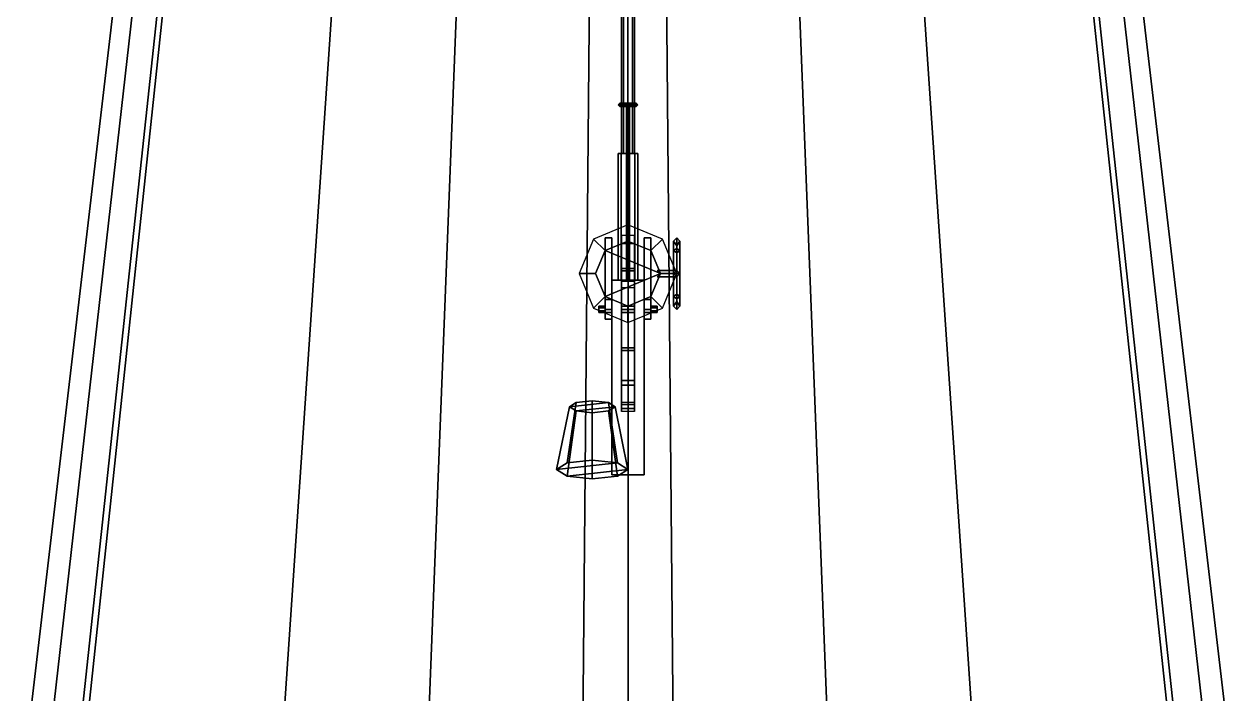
# Model space of a CAD drawing. Header units: millimetres. Extents: x -2.3 to 2.3, y -9.1 to 13.5.
# Drawn here: x -1.86 to 1.86, y 5.706 to 7.768 of the extents above; entities that cross this region are included whole.
import ezdxf

# ---------------------------------------------------------------- set-up
doc = ezdxf.new("R2010")
doc.units = ezdxf.units.MM
for name, color, linetype in [('gun', 1, 'Continuous'), ('gun_mount', 2, 'Continuous'), ('sleeve', 5, 'Continuous')]:
    doc.layers.add(name, color=color, linetype=linetype)

msp = doc.modelspace()

# ---------------------------------------------------------------- linework, layer by layer
for points in [[(-0.8230439999999982, 9.129999999999999, 1.286112), (-1.430711999999998, 9.129999999999999, 1.216884), (-1.859999999999998, 5.479999999999998, 1.27), (-1.069999999999999, 5.479999999999998, 1.36)], [(-1.430711999999998, 9.129999999999999, 1.216884), (-1.376867999999997, 9.129999999999999, 1.032276), (-1.789999999999998, 5.479999999999998, 1.03), (-1.859999999999998, 5.479999999999998, 1.27)], [(-1.376867999999997, 9.129999999999999, 1.032276), (-1.307639999999997, 9.129999999999999, 0.05768800000000007), (-1.699999999999998, 5.479999999999998, 0.1400000000000003), (-1.789999999999998, 5.479999999999998, 1.03)], [(-1.307639999999997, 9.129999999999999, 0.05768800000000007), (-1.292255999999998, 9.129999999999999, -0.2653759999999999), (-1.679999999999999, 5.479999999999998, -0.2799999999999999), (-1.699999999999998, 5.479999999999998, 0.1400000000000003)], [(-1.292255999999998, 9.129999999999999, -0.2653759999999999), (-0.4769039999999988, 9.129999999999999, -0.3346039999999998), (-0.6199999999999999, 5.479999999999998, -0.3699999999999998), (-1.679999999999999, 5.479999999999998, -0.2799999999999999)], [(-1.069999999999999, 5.479999999999998, 1.36), (1.070000000000001, 5.479999999999998, 1.36), (0.8230440000000022, 9.129999999999999, 1.286112), (-0.8230439999999982, 9.129999999999999, 1.286112)], [(-0.4769039999999988, 9.129999999999999, -0.3346039999999998), (-0.1076879999999984, 9.129999999999999, -0.373064), (-0.1399999999999995, 5.479999999999998, -0.42), (-0.6199999999999999, 5.479999999999998, -0.3699999999999998)], [(4.670779279840331e-15, 5.479999999999998, -0.4600000000000001), (-0.1399999999999995, 5.479999999999998, -0.42), (-0.1076879999999984, 9.129999999999999, -0.373064), (-7.207191224031797e-16, 9.129999999999999, -0.4038320000000001)], [(-7.207191224031797e-16, 9.129999999999999, -0.4038320000000001), (0.1076880000000024, 9.129999999999999, -0.373064), (0.1400000000000017, 5.479999999999998, -0.42), (4.670779279840331e-15, 5.479999999999998, -0.4600000000000001)], [(0.6200000000000021, 5.479999999999998, -0.3699999999999998), (0.1400000000000017, 5.479999999999998, -0.42), (0.1076880000000024, 9.129999999999999, -0.373064), (0.4769040000000028, 9.129999999999999, -0.3346039999999998)], [(1.680000000000001, 5.479999999999998, -0.2799999999999999), (0.6200000000000021, 5.479999999999998, -0.3699999999999998), (0.4769040000000028, 9.129999999999999, -0.3346039999999998), (1.292256000000002, 9.129999999999999, -0.2653759999999999)], [(1.070000000000001, 5.479999999999998, 1.36), (1.860000000000001, 5.479999999999998, 1.27), (1.430712000000002, 9.129999999999999, 1.216884), (0.8230440000000022, 9.129999999999999, 1.286112)], [(1.7, 5.479999999999998, 0.1400000000000001), (1.680000000000001, 5.479999999999998, -0.2799999999999999), (1.292256000000002, 9.129999999999999, -0.2653759999999999), (1.307640000000001, 9.129999999999999, 0.05768800000000007)], [(1.79, 5.479999999999998, 1.03), (1.7, 5.479999999999998, 0.1400000000000001), (1.307640000000001, 9.129999999999999, 0.05768800000000007), (1.376868000000001, 9.129999999999999, 1.032276)], [(1.860000000000001, 5.479999999999998, 1.27), (1.79, 5.479999999999998, 1.03), (1.376868000000001, 9.129999999999999, 1.032276), (1.430712000000002, 9.129999999999999, 1.216884)], [(9.184547653667829e-18, 7.150000016824659, 1.309999995346705), (-0.1060660171779821, 7.106066034002642, 1.309999995346705), (-0.07071067811865475, 7.070710694943314, 2.159999995346706), (6.123031769111886e-18, 7.10000001682466, 2.159999995346706)], [(0.1060660171779821, 7.106066034002642, 1.309999995346705), (9.184547653667829e-18, 7.150000016824659, 1.309999995346705), (6.123031769111886e-18, 7.10000001682466, 2.159999995346706), (0.07071067811865475, 7.070710694943314, 2.159999995346706)], [(-0.1060660171779821, 7.106066034002642, 1.309999995346705), (-0.15, 7.000000016824659, 1.309999995346705), (-0.1, 7.000000016824659, 2.159999995346706), (-0.07071067811865475, 7.070710694943314, 2.159999995346706)], [(0.15, 7.000000016824659, 1.309999995346705), (0.1060660171779821, 7.106066034002642, 1.309999995346705), (0.07071067811865475, 7.070710694943314, 2.159999995346706), (0.1, 7.000000016824659, 2.159999995346706)], [(-0.15, 7.000000016824659, 1.309999995346705), (-0.1060660171779821, 6.893933999646677, 1.309999995346705), (-0.07071067811865477, 6.929289338706004, 2.159999995346706), (-0.1, 7.000000016824659, 2.159999995346706)], [(0.1060660171779821, 6.893933999646677, 1.309999995346705), (0.15, 7.000000016824659, 1.309999995346705), (0.1, 7.000000016824659, 2.159999995346706), (0.07071067811865474, 6.929289338706004, 2.159999995346706)], [(-0.1060660171779821, 6.893933999646677, 1.309999995346705), (-2.755364296100349e-17, 6.85000001682466, 1.309999995346705), (-1.836909530733566e-17, 6.900000016824659, 2.159999995346706), (-0.07071067811865477, 6.929289338706004, 2.159999995346706)], [(-2.755364296100349e-17, 6.85000001682466, 1.309999995346705), (0.1060660171779821, 6.893933999646677, 1.309999995346705), (0.07071067811865474, 6.929289338706004, 2.159999995346706), (-1.836909530733566e-17, 6.900000016824659, 2.159999995346706)]]:
    msp.add_3dface(points)
at = {"layer": 'gun'}
for points in [[(-0.02, 8.05000001682466, 2.639999995346705), (-0.01414213562373095, 8.05000001682466, 2.625857859722974), (-0.01414213562373095, 7.37000001682466, 2.625857859722974), (-0.02, 7.37000001682466, 2.639999995346705)], [(-0.01414213562373095, 8.05000001682466, 2.654142130970437), (-0.02, 8.05000001682466, 2.639999995346705), (-0.02, 7.37000001682466, 2.639999995346705), (-0.01414213562373095, 7.37000001682466, 2.654142130970437)], [(-0.01414213562373095, 8.05000001682466, 2.625857859722974), (-3.673819061467132e-18, 8.05000001682466, 2.619999995346705), (-3.673819061467132e-18, 7.37000001682466, 2.619999995346705), (-0.01414213562373095, 7.37000001682466, 2.625857859722974)], [(1.224606353822377e-18, 8.05000001682466, 2.659999995346706), (-0.01414213562373095, 8.05000001682466, 2.654142130970437), (-0.01414213562373095, 7.37000001682466, 2.654142130970437), (1.224606353822377e-18, 7.37000001682466, 2.659999995346706)], [(-3.673819061467132e-18, 8.05000001682466, 2.619999995346705), (0.01414213562373095, 8.05000001682466, 2.625857859722974), (0.01414213562373095, 7.37000001682466, 2.625857859722974), (-3.673819061467132e-18, 7.37000001682466, 2.619999995346705)], [(0.01414213562373095, 8.05000001682466, 2.654142130970437), (1.224606353822377e-18, 8.05000001682466, 2.659999995346706), (1.224606353822377e-18, 7.37000001682466, 2.659999995346706), (0.01414213562373095, 7.37000001682466, 2.654142130970437)], [(0.01414213562373095, 8.05000001682466, 2.625857859722974), (0.02, 8.05000001682466, 2.639999995346705), (0.02, 7.37000001682466, 2.639999995346705), (0.01414213562373095, 7.37000001682466, 2.625857859722974)], [(0.02, 8.05000001682466, 2.639999995346705), (0.01414213562373095, 8.05000001682466, 2.654142130970437), (0.01414213562373095, 7.37000001682466, 2.654142130970437), (0.02, 7.37000001682466, 2.639999995346705)]]:
    msp.add_3dface(points, dxfattribs=at)
at = {"layer": 'gun_mount'}
for points in [[(-0.07, 7.110000016824659, 2.359999995346705), (-0.07, 6.89000001682466, 2.359999995346705), (-0.07, 6.86000001682466, 2.659999995346706), (-0.07, 6.920000016824659, 2.659999995346706)], [(-0.04999999999999995, 6.920000016824659, 2.659999995346706), (-0.04999999999999995, 7.110000016824659, 2.359999995346705), (-0.07, 7.110000016824659, 2.359999995346705), (-0.07, 6.920000016824659, 2.659999995346706)], [(-0.04999999999999995, 7.110000016824659, 2.359999995346705), (-0.04999999999999995, 6.89000001682466, 2.359999995346705), (-0.07, 6.89000001682466, 2.359999995346705), (-0.07, 7.110000016824659, 2.359999995346705)], [(-0.04999999999999995, 6.86000001682466, 2.659999995346706), (-0.04999999999999995, 6.89000001682466, 2.359999995346705), (-0.04999999999999995, 7.110000016824659, 2.359999995346705), (-0.04999999999999995, 6.920000016824659, 2.659999995346706)], [(0.07000000000000006, 6.920000016824659, 2.659999995346706), (0.07000000000000006, 7.110000016824659, 2.359999995346705), (0.05, 7.110000016824659, 2.359999995346705), (0.05, 6.920000016824659, 2.659999995346706)], [(0.05, 7.110000016824659, 2.359999995346705), (0.05, 6.89000001682466, 2.359999995346705), (0.05, 6.86000001682466, 2.659999995346706), (0.05, 6.920000016824659, 2.659999995346706)], [(0.07000000000000006, 7.110000016824659, 2.359999995346705), (0.07000000000000006, 6.89000001682466, 2.359999995346705), (0.05, 6.89000001682466, 2.359999995346705), (0.05, 7.110000016824659, 2.359999995346705)], [(0.07000000000000006, 6.86000001682466, 2.659999995346706), (0.07000000000000006, 6.89000001682466, 2.359999995346705), (0.07000000000000006, 7.110000016824659, 2.359999995346705), (0.07000000000000006, 6.920000016824659, 2.659999995346706)], [(0.15, 7.07778176275518, 2.212218249416186), (0.14, 7.070710694943315, 2.219289317228052), (0.14, 7.10000001682466, 2.289999995346707), (0.15, 7.110000016824659, 2.289999995346707)], [(0.15, 7.110000016824659, 2.289999995346707), (0.14, 7.10000001682466, 2.289999995346707), (0.1399999999999998, 7.070710694943315, 2.360710673465361), (0.1499999999999998, 7.07778176275518, 2.367781741277226)], [(0.1599999999999998, 7.070710694943315, 2.219289317228052), (0.15, 7.07778176275518, 2.212218249416186), (0.15, 7.110000016824659, 2.289999995346707), (0.1599999999999998, 7.10000001682466, 2.289999995346707)], [(0.1599999999999998, 7.10000001682466, 2.289999995346707), (0.15, 7.110000016824659, 2.289999995346707), (0.1499999999999998, 7.07778176275518, 2.367781741277226), (0.1599999999999998, 7.070710694943315, 2.360710673465361)], [(-0.07071067811865475, 7.070710694943314, 2.159999995346706), (-0.1, 7.000000016824659, 2.159999995346706), (-0.1, 7.000000016824659, 2.359999995346705), (-0.07071067811865475, 7.070710694943314, 2.359999995346705)], [(0.09999999999999999, 7.000000016824659, 2.359999995346705), (-0.07071067811865475, 7.070710694943314, 2.359999995346705), (-0.1, 7.000000016824659, 2.359999995346705), (-0.07071067811865477, 6.929289338706004, 2.359999995346705)], [(6.123031769111886e-18, 7.10000001682466, 2.159999995346706), (-0.07071067811865475, 7.070710694943314, 2.159999995346706), (-0.07071067811865475, 7.070710694943314, 2.359999995346705), (6.123031769111886e-18, 7.10000001682466, 2.359999995346705)], [(0.07071067811865475, 7.070710694943314, 2.359999995346705), (-2.775557561562891e-17, 7.10000001682466, 2.359999995346705), (-0.07071067811865477, 7.070710694943314, 2.359999995346705), (0.1, 7.000000016824659, 2.359999995346705)], [(0.07071067811865475, 7.070710694943314, 2.159999995346706), (6.123031769111886e-18, 7.10000001682466, 2.159999995346706), (6.123031769111886e-18, 7.10000001682466, 2.359999995346705), (0.07071067811865475, 7.070710694943314, 2.359999995346705)], [(0.1, 7.000000016824659, 2.159999995346706), (0.07071067811865475, 7.070710694943314, 2.159999995346706), (0.07071067811865475, 7.070710694943314, 2.359999995346705), (0.1, 7.000000016824659, 2.359999995346705)], [(0.14, 7.10000001682466, 2.289999995346707), (0.15, 7.090000016824659, 2.289999995346707), (0.1499999999999998, 7.063639627131449, 2.353639605653495), (0.1399999999999998, 7.070710694943315, 2.360710673465361)], [(0.14, 7.070710694943315, 2.219289317228052), (0.15, 7.063639627131449, 2.226360385039917), (0.15, 7.090000016824659, 2.289999995346707), (0.14, 7.10000001682466, 2.289999995346707)], [(0.14, 6.900000016824659, 2.289999995346705), (0.15, 6.91414215244839, 2.299999995346705), (0.15, 7.085857881200928, 2.299999995346705), (0.14, 7.10000001682466, 2.289999995346705)], [(0.15, 6.914142152448391, 2.279999995346705), (0.14, 6.900000016824659, 2.289999995346705), (0.14, 7.10000001682466, 2.289999995346705), (0.15, 7.085857881200929, 2.279999995346705)], [(0.1499999999999998, 7.000000016824659, 2.179999995346706), (0.1399999999999998, 7.000000016824659, 2.189999995346705), (0.14, 7.070710694943315, 2.219289317228052), (0.15, 7.07778176275518, 2.212218249416186)], [(0.1499999999999998, 7.07778176275518, 2.367781741277226), (0.1399999999999998, 7.070710694943315, 2.360710673465361), (0.1400000000000002, 7.000000016824659, 2.389999995346706), (0.15, 7.000000016824659, 2.399999995346706)], [(0.1399999999999998, 7.000000016824659, 2.189999995346705), (0.1499999999999998, 7.000000016824659, 2.199999995346707), (0.15, 7.063639627131449, 2.226360385039917), (0.14, 7.070710694943315, 2.219289317228052)], [(0.1399999999999998, 7.070710694943315, 2.360710673465361), (0.1499999999999998, 7.063639627131449, 2.353639605653495), (0.15, 7.000000016824659, 2.379999995346707), (0.1400000000000002, 7.000000016824659, 2.389999995346706)], [(0.15, 7.090000016824659, 2.289999995346707), (0.1599999999999998, 7.10000001682466, 2.289999995346707), (0.1599999999999998, 7.070710694943315, 2.360710673465361), (0.1499999999999998, 7.063639627131449, 2.353639605653495)], [(0.15, 7.063639627131449, 2.226360385039917), (0.1599999999999998, 7.070710694943315, 2.219289317228052), (0.1599999999999998, 7.10000001682466, 2.289999995346707), (0.15, 7.090000016824659, 2.289999995346707)], [(0.15, 6.91414215244839, 2.299999995346705), (0.16, 6.900000016824659, 2.289999995346705), (0.16, 7.10000001682466, 2.289999995346705), (0.15, 7.085857881200928, 2.299999995346705)], [(0.16, 6.900000016824659, 2.289999995346705), (0.15, 6.914142152448391, 2.279999995346705), (0.15, 7.085857881200929, 2.279999995346705), (0.16, 7.10000001682466, 2.289999995346705)], [(0.1599999999999998, 7.000000016824659, 2.189999995346705), (0.1499999999999998, 7.000000016824659, 2.179999995346706), (0.15, 7.07778176275518, 2.212218249416186), (0.1599999999999998, 7.070710694943315, 2.219289317228052)], [(0.1599999999999998, 7.070710694943315, 2.360710673465361), (0.1499999999999998, 7.07778176275518, 2.367781741277226), (0.15, 7.000000016824659, 2.399999995346706), (0.1600000000000003, 7.000000016824659, 2.389999995346706)], [(0.1499999999999998, 7.000000016824659, 2.199999995346707), (0.1599999999999998, 7.000000016824659, 2.189999995346705), (0.1599999999999998, 7.070710694943315, 2.219289317228052), (0.15, 7.063639627131449, 2.226360385039917)], [(0.1499999999999998, 7.063639627131449, 2.353639605653495), (0.1599999999999998, 7.070710694943315, 2.360710673465361), (0.1600000000000003, 7.000000016824659, 2.389999995346706), (0.15, 7.000000016824659, 2.379999995346707)], [(-0.1, 7.000000016824659, 2.159999995346706), (-0.07071067811865477, 6.929289338706004, 2.159999995346706), (-0.07071067811865477, 6.929289338706004, 2.359999995346705), (-0.1, 7.000000016824659, 2.359999995346705)], [(0.09999999999999999, 7.000000016824659, 2.359999995346705), (-0.07071067811865477, 6.929289338706004, 2.359999995346705), (-2.775557561562891e-17, 6.900000016824659, 2.359999995346705), (0.07071067811865475, 6.929289338706004, 2.359999995346705)], [(0.07071067811865474, 6.929289338706004, 2.159999995346706), (0.1, 7.000000016824659, 2.159999995346706), (0.1, 7.000000016824659, 2.359999995346705), (0.07071067811865474, 6.929289338706004, 2.359999995346705)], [(0.15, 7.01000001682466, 2.289999995346707), (0.15, 7.000000016824659, 2.279999995346705), (0.1, 7.000000016824659, 2.279999995346705), (0.09, 7.01000001682466, 2.289999995346707)], [(0.15, 7.000000016824659, 2.299999995346705), (0.15, 7.01000001682466, 2.289999995346707), (0.09, 7.01000001682466, 2.289999995346707), (0.1, 7.000000016824659, 2.299999995346705)], [(0.15, 7.000000016824659, 2.279999995346705), (0.15, 6.990000016824659, 2.289999995346707), (0.09, 6.990000016824659, 2.289999995346707), (0.1, 7.000000016824659, 2.279999995346705)], [(0.15, 6.990000016824659, 2.289999995346707), (0.15, 7.000000016824659, 2.299999995346705), (0.1, 7.000000016824659, 2.299999995346705), (0.09, 6.990000016824659, 2.289999995346707)], [(0.15, 7.01000001682466, 2.204142130970438), (0.14, 7.000000016824659, 2.189999995346705), (0.14, 7.000000016824659, 2.389999995346705), (0.15, 7.01000001682466, 2.375857859722976)], [(0.15, 6.922218270894139, 2.212218249416186), (0.1400000000000002, 6.929289338706005, 2.21928931722805), (0.1399999999999998, 7.000000016824659, 2.189999995346705), (0.1499999999999998, 7.000000016824659, 2.179999995346706)], [(0.1400000000000002, 6.929289338706005, 2.21928931722805), (0.15, 6.936360406517871, 2.226360385039917), (0.1499999999999998, 7.000000016824659, 2.199999995346707), (0.1399999999999998, 7.000000016824659, 2.189999995346705)], [(0.14, 7.000000016824659, 2.189999995346705), (0.15, 6.990000016824659, 2.204142130970438), (0.15, 6.990000016824659, 2.375857859722974), (0.14, 7.000000016824659, 2.389999995346705)], [(0.15, 7.000000016824659, 2.399999995346706), (0.1400000000000002, 7.000000016824659, 2.389999995346706), (0.14, 6.929289338706004, 2.360710673465361), (0.15, 6.922218270894139, 2.367781741277226)], [(0.1400000000000002, 7.000000016824659, 2.389999995346706), (0.15, 7.000000016824659, 2.379999995346707), (0.15, 6.936360406517871, 2.353639605653493), (0.14, 6.929289338706004, 2.360710673465361)], [(0.16, 7.000000016824659, 2.189999995346705), (0.15, 7.01000001682466, 2.204142130970438), (0.15, 7.01000001682466, 2.375857859722976), (0.16, 7.000000016824659, 2.389999995346705)], [(0.1600000000000003, 6.929289338706005, 2.21928931722805), (0.15, 6.922218270894139, 2.212218249416186), (0.1499999999999998, 7.000000016824659, 2.179999995346706), (0.1599999999999998, 7.000000016824659, 2.189999995346705)], [(0.15, 6.936360406517871, 2.226360385039917), (0.1600000000000003, 6.929289338706005, 2.21928931722805), (0.1599999999999998, 7.000000016824659, 2.189999995346705), (0.1499999999999998, 7.000000016824659, 2.199999995346707)], [(0.15, 6.990000016824659, 2.204142130970438), (0.16, 7.000000016824659, 2.189999995346705), (0.16, 7.000000016824659, 2.389999995346705), (0.15, 6.990000016824659, 2.375857859722974)], [(0.1600000000000003, 7.000000016824659, 2.389999995346706), (0.15, 7.000000016824659, 2.399999995346706), (0.15, 6.922218270894139, 2.367781741277226), (0.1599999999999998, 6.929289338706004, 2.360710673465361)], [(0.15, 7.000000016824659, 2.379999995346707), (0.1600000000000003, 7.000000016824659, 2.389999995346706), (0.1599999999999998, 6.929289338706004, 2.360710673465361), (0.15, 6.936360406517871, 2.353639605653493)], [(-0.07071067811865477, 6.929289338706004, 2.159999995346706), (-1.836909530733566e-17, 6.900000016824659, 2.159999995346706), (-1.836909530733566e-17, 6.900000016824659, 2.359999995346705), (-0.07071067811865477, 6.929289338706004, 2.359999995346705)], [(-0.04999999999999995, 6.920000016824659, 2.659999995346706), (-0.04999999999999995, 6.860000016824659, 2.659999995346706), (-0.07, 6.860000016824659, 2.659999995346706), (-0.07, 6.920000016824659, 2.659999995346706)], [(-0.04999999999999995, 6.89000001682466, 2.689999995346705), (-0.04999999999999995, 6.920000016824659, 2.659999995346706), (-0.07, 6.920000016824659, 2.659999995346706), (-0.07, 6.89000001682466, 2.689999995346705)], [(-0.07, 6.920000016824659, 2.659999995346706), (-0.07, 6.860000016824659, 2.659999995346706), (-0.07, 6.88000001682466, 2.689999995346705), (-0.07, 6.89000001682466, 2.689999995346705)], [(-0.07, 6.920000016824659, 2.659999995346706), (-0.07, 6.86000001682466, 2.659999995346706), (-0.04999999999999995, 6.86000001682466, 2.659999995346706), (-0.04999999999999995, 6.920000016824659, 2.659999995346706)], [(-0.04999999999999995, 6.88000001682466, 2.689999995346705), (-0.04999999999999995, 6.860000016824659, 2.659999995346706), (-0.04999999999999995, 6.920000016824659, 2.659999995346706), (-0.04999999999999995, 6.89000001682466, 2.689999995346705)], [(-1.836909530733566e-17, 6.900000016824659, 2.159999995346706), (0.07071067811865474, 6.929289338706004, 2.159999995346706), (0.07071067811865474, 6.929289338706004, 2.359999995346705), (-1.836909530733566e-17, 6.900000016824659, 2.359999995346705)], [(0.07000000000000006, 6.920000016824659, 2.659999995346706), (0.07000000000000006, 6.860000016824659, 2.659999995346706), (0.05, 6.860000016824659, 2.659999995346706), (0.05, 6.920000016824659, 2.659999995346706)], [(0.07000000000000006, 6.89000001682466, 2.689999995346705), (0.07000000000000006, 6.920000016824659, 2.659999995346706), (0.05, 6.920000016824659, 2.659999995346706), (0.05, 6.89000001682466, 2.689999995346705)], [(0.05, 6.920000016824659, 2.659999995346706), (0.05, 6.860000016824659, 2.659999995346706), (0.05, 6.88000001682466, 2.689999995346705), (0.05, 6.89000001682466, 2.689999995346705)], [(0.05, 6.920000016824659, 2.659999995346706), (0.05, 6.86000001682466, 2.659999995346706), (0.07000000000000006, 6.86000001682466, 2.659999995346706), (0.07000000000000006, 6.920000016824659, 2.659999995346706)], [(0.07000000000000006, 6.88000001682466, 2.689999995346705), (0.07000000000000006, 6.860000016824659, 2.659999995346706), (0.07000000000000006, 6.920000016824659, 2.659999995346706), (0.07000000000000006, 6.89000001682466, 2.689999995346705)], [(0.14, 6.929289338706004, 2.360710673465361), (0.15, 6.936360406517871, 2.353639605653493), (0.15, 6.910000016824659, 2.289999995346707), (0.14, 6.900000016824659, 2.289999995346707)], [(0.14, 6.900000016824659, 2.289999995346707), (0.15, 6.910000016824659, 2.289999995346707), (0.15, 6.936360406517871, 2.226360385039917), (0.1400000000000002, 6.929289338706005, 2.21928931722805)], [(0.15, 6.89000001682466, 2.289999995346707), (0.14, 6.900000016824659, 2.289999995346707), (0.1400000000000002, 6.929289338706005, 2.21928931722805), (0.15, 6.922218270894139, 2.212218249416186)], [(0.15, 6.922218270894139, 2.367781741277226), (0.14, 6.929289338706004, 2.360710673465361), (0.14, 6.900000016824659, 2.289999995346707), (0.15, 6.89000001682466, 2.289999995346707)], [(0.15, 6.936360406517871, 2.353639605653493), (0.1599999999999998, 6.929289338706004, 2.360710673465361), (0.1599999999999998, 6.900000016824659, 2.289999995346707), (0.15, 6.910000016824659, 2.289999995346707)], [(0.15, 6.910000016824659, 2.289999995346707), (0.1599999999999998, 6.900000016824659, 2.289999995346707), (0.1600000000000003, 6.929289338706005, 2.21928931722805), (0.15, 6.936360406517871, 2.226360385039917)], [(0.1599999999999998, 6.900000016824659, 2.289999995346707), (0.15, 6.89000001682466, 2.289999995346707), (0.15, 6.922218270894139, 2.212218249416186), (0.1600000000000003, 6.929289338706005, 2.21928931722805)], [(0.1599999999999998, 6.929289338706004, 2.360710673465361), (0.15, 6.922218270894139, 2.367781741277226), (0.15, 6.89000001682466, 2.289999995346707), (0.1599999999999998, 6.900000016824659, 2.289999995346707)], [(-0.07, 6.86000001682466, 2.659999995346706), (-0.07, 6.89000001682466, 2.359999995346705), (-0.04999999999999995, 6.89000001682466, 2.359999995346705), (-0.04999999999999995, 6.86000001682466, 2.659999995346706)], [(-0.07, 6.89000001682466, 2.689999995346705), (-0.07, 6.88000001682466, 2.689999995346705), (-0.04999999999999995, 6.88000001682466, 2.689999995346705), (-0.04999999999999995, 6.89000001682466, 2.689999995346705)], [(0.05, 6.86000001682466, 2.659999995346706), (0.05, 6.89000001682466, 2.359999995346705), (0.07000000000000006, 6.89000001682466, 2.359999995346705), (0.07000000000000006, 6.86000001682466, 2.659999995346706)], [(0.05, 6.89000001682466, 2.689999995346705), (0.05, 6.88000001682466, 2.689999995346705), (0.07000000000000006, 6.88000001682466, 2.689999995346705), (0.07000000000000006, 6.89000001682466, 2.689999995346705)], [(-0.07, 6.88000001682466, 2.689999995346705), (-0.07, 6.860000016824659, 2.659999995346706), (-0.04999999999999995, 6.860000016824659, 2.659999995346706), (-0.04999999999999995, 6.88000001682466, 2.689999995346705)], [(0.05, 6.88000001682466, 2.689999995346705), (0.05, 6.860000016824659, 2.659999995346706), (0.07000000000000006, 6.860000016824659, 2.659999995346706), (0.07000000000000006, 6.88000001682466, 2.689999995346705)]]:
    msp.add_3dface(points, dxfattribs=at)
at = {"layer": 'sleeve'}
for points in [[(-0.025, 7.525000016824659, 2.639999995346705), (-0.03, 7.520000016824659, 2.639999995346705), (-0.0212132034355963, 7.520000016824659, 2.661213198782301), (-0.01767766952966343, 7.525000016824659, 2.657677664876369)], [(-0.01767766952966365, 7.525000016824659, 2.622322325817042), (-0.02121320343559652, 7.520000016824659, 2.618786791911108), (-0.03, 7.520000016824659, 2.639999995346705), (-0.025, 7.525000016824659, 2.639999995346705)], [(-0.03, 7.520000016824659, 2.639999995346705), (-0.025, 7.51500001682466, 2.639999995346705), (-0.01767766952966343, 7.51500001682466, 2.657677664876369), (-0.0212132034355963, 7.520000016824659, 2.661213198782301)], [(-0.02121320343559652, 7.520000016824659, 2.618786791911108), (-0.01767766952966365, 7.51500001682466, 2.622322325817042), (-0.025, 7.51500001682466, 2.639999995346705), (-0.03, 7.520000016824659, 2.639999995346705)], [(-0.02, 7.520000016824659, 2.639999995346705), (-0.025, 7.525000016824659, 2.639999995346705), (-0.01767766952966343, 7.525000016824659, 2.657677664876369), (-0.01414213562373079, 7.520000016824659, 2.654142130970437)], [(-0.01414213562373101, 7.520000016824659, 2.625857859722974), (-0.01767766952966365, 7.525000016824659, 2.622322325817042), (-0.025, 7.525000016824659, 2.639999995346705), (-0.02, 7.520000016824659, 2.639999995346705)], [(-0.025, 7.51500001682466, 2.639999995346705), (-0.02, 7.520000016824659, 2.639999995346705), (-0.01414213562373079, 7.520000016824659, 2.654142130970437), (-0.01767766952966343, 7.51500001682466, 2.657677664876369)], [(-0.01767766952966365, 7.51500001682466, 2.622322325817042), (-0.01414213562373101, 7.520000016824659, 2.625857859722974), (-0.02, 7.520000016824659, 2.639999995346705), (-0.025, 7.51500001682466, 2.639999995346705)], [(0, 7.525000016824659, 2.614999995346706), (0, 7.520000016824659, 2.609999995346705), (-0.02121320343559652, 7.520000016824659, 2.618786791911108), (-0.01767766952966365, 7.525000016824659, 2.622322325817042)], [(-0.01767766952966343, 7.525000016824659, 2.657677664876369), (-0.0212132034355963, 7.520000016824659, 2.661213198782301), (0, 7.520000016824659, 2.669999995346706), (0, 7.525000016824659, 2.664999995346705)], [(0, 7.520000016824659, 2.609999995346705), (0, 7.51500001682466, 2.614999995346706), (-0.01767766952966365, 7.51500001682466, 2.622322325817042), (-0.02121320343559652, 7.520000016824659, 2.618786791911108)], [(-0.0212132034355963, 7.520000016824659, 2.661213198782301), (-0.01767766952966343, 7.51500001682466, 2.657677664876369), (0, 7.51500001682466, 2.664999995346705), (0, 7.520000016824659, 2.669999995346706)], [(0, 7.520000016824659, 2.619999995346705), (0, 7.525000016824659, 2.614999995346706), (-0.01767766952966365, 7.525000016824659, 2.622322325817042), (-0.01414213562373101, 7.520000016824659, 2.625857859722974)], [(-0.01414213562373079, 7.520000016824659, 2.654142130970437), (-0.01767766952966343, 7.525000016824659, 2.657677664876369), (0, 7.525000016824659, 2.664999995346705), (0, 7.520000016824659, 2.659999995346706)], [(0, 7.51500001682466, 2.614999995346706), (0, 7.520000016824659, 2.619999995346705), (-0.01414213562373101, 7.520000016824659, 2.625857859722974), (-0.01767766952966365, 7.51500001682466, 2.622322325817042)], [(-0.01767766952966343, 7.51500001682466, 2.657677664876369), (-0.01414213562373079, 7.520000016824659, 2.654142130970437), (0, 7.520000016824659, 2.659999995346706), (0, 7.51500001682466, 2.664999995346705)], [(3.061515884555943e-19, 6.980000016824659, 2.584999995346705), (-0.005, 6.980000016824659, 2.589999995346706), (-0.005, 7.520000016824659, 2.589999995346706), (3.061515884555943e-19, 7.525000016824659, 2.584999995346705)], [(3.061515884555943e-19, 7.525000016824659, 2.584999995346705), (-0.005, 7.520000016824659, 2.589999995346706), (-0.005000000000000001, 7.520000016824659, 2.612071063158571), (3.061515884555943e-19, 7.525000016824659, 2.614999995346706)], [(-0.005, 6.980000016824659, 2.589999995346706), (-9.184547653667829e-19, 6.980000016824659, 2.594999995346706), (-9.184547653667829e-19, 7.51500001682466, 2.594999995346706), (-0.005, 7.520000016824659, 2.589999995346706)], [(-0.005, 7.520000016824659, 2.589999995346706), (-9.184547653667829e-19, 7.51500001682466, 2.594999995346706), (-9.184547653667829e-19, 7.51500001682466, 2.614999995346706), (-0.005000000000000001, 7.520000016824659, 2.612071063158571)], [(0.005, 6.980000016824659, 2.589999995346706), (3.061515884555943e-19, 6.980000016824659, 2.584999995346705), (3.061515884555943e-19, 7.525000016824659, 2.584999995346705), (0.005, 7.520000016824659, 2.589999995346706)], [(0.005, 7.520000016824659, 2.589999995346706), (3.061515884555943e-19, 7.525000016824659, 2.584999995346705), (3.061515884555943e-19, 7.525000016824659, 2.614999995346706), (0.005, 7.520000016824659, 2.612071063158571)], [(0.01767766952966343, 7.525000016824659, 2.622322325817042), (0.0212132034355963, 7.520000016824659, 2.618786791911108), (0, 7.520000016824659, 2.609999995346705), (0, 7.525000016824659, 2.614999995346706)], [(0.01414213562373079, 7.520000016824659, 2.625857859722974), (0.01767766952966343, 7.525000016824659, 2.622322325817042), (0, 7.525000016824659, 2.614999995346706), (0, 7.520000016824659, 2.619999995346705)], [(0, 7.525000016824659, 2.664999995346705), (0, 7.520000016824659, 2.669999995346706), (0.02121320343559652, 7.520000016824659, 2.661213198782301), (0.01767766952966365, 7.525000016824659, 2.657677664876369)], [(0, 7.520000016824659, 2.659999995346706), (0, 7.525000016824659, 2.664999995346705), (0.01767766952966365, 7.525000016824659, 2.657677664876369), (0.01414213562373101, 7.520000016824659, 2.654142130970437)], [(-9.184547653667829e-19, 6.980000016824659, 2.594999995346706), (0.005, 6.980000016824659, 2.589999995346706), (0.005, 7.520000016824659, 2.589999995346706), (-9.184547653667829e-19, 7.51500001682466, 2.594999995346706)], [(-9.184547653667829e-19, 7.51500001682466, 2.594999995346706), (0.005, 7.520000016824659, 2.589999995346706), (0.005, 7.520000016824659, 2.612071063158571), (-9.184547653667829e-19, 7.51500001682466, 2.614999995346706)], [(0.01767766952966343, 7.51500001682466, 2.622322325817042), (0.01414213562373079, 7.520000016824659, 2.625857859722974), (0, 7.520000016824659, 2.619999995346705), (0, 7.51500001682466, 2.614999995346706)], [(0.0212132034355963, 7.520000016824659, 2.618786791911108), (0.01767766952966343, 7.51500001682466, 2.622322325817042), (0, 7.51500001682466, 2.614999995346706), (0, 7.520000016824659, 2.609999995346705)], [(0, 7.51500001682466, 2.664999995346705), (0, 7.520000016824659, 2.659999995346706), (0.01414213562373101, 7.520000016824659, 2.654142130970437), (0.01767766952966365, 7.51500001682466, 2.657677664876369)], [(0, 7.520000016824659, 2.669999995346706), (0, 7.51500001682466, 2.664999995346705), (0.01767766952966365, 7.51500001682466, 2.657677664876369), (0.02121320343559652, 7.520000016824659, 2.661213198782301)], [(0.01414213562373101, 7.520000016824659, 2.654142130970437), (0.01767766952966365, 7.525000016824659, 2.657677664876369), (0.025, 7.525000016824659, 2.639999995346705), (0.02, 7.520000016824659, 2.639999995346705)], [(0.02, 7.520000016824659, 2.639999995346705), (0.025, 7.525000016824659, 2.639999995346705), (0.01767766952966343, 7.525000016824659, 2.622322325817042), (0.01414213562373079, 7.520000016824659, 2.625857859722974)], [(0.01767766952966365, 7.51500001682466, 2.657677664876369), (0.01414213562373101, 7.520000016824659, 2.654142130970437), (0.02, 7.520000016824659, 2.639999995346705), (0.025, 7.51500001682466, 2.639999995346705)], [(0.025, 7.51500001682466, 2.639999995346705), (0.02, 7.520000016824659, 2.639999995346705), (0.01414213562373079, 7.520000016824659, 2.625857859722974), (0.01767766952966343, 7.51500001682466, 2.622322325817042)], [(0.01767766952966365, 7.525000016824659, 2.657677664876369), (0.02121320343559652, 7.520000016824659, 2.661213198782301), (0.03, 7.520000016824659, 2.639999995346705), (0.025, 7.525000016824659, 2.639999995346705)], [(0.025, 7.525000016824659, 2.639999995346705), (0.03, 7.520000016824659, 2.639999995346705), (0.0212132034355963, 7.520000016824659, 2.618786791911108), (0.01767766952966343, 7.525000016824659, 2.622322325817042)], [(0.02121320343559652, 7.520000016824659, 2.661213198782301), (0.01767766952966365, 7.51500001682466, 2.657677664876369), (0.025, 7.51500001682466, 2.639999995346705), (0.03, 7.520000016824659, 2.639999995346705)], [(0.03, 7.520000016824659, 2.639999995346705), (0.025, 7.51500001682466, 2.639999995346705), (0.01767766952966343, 7.51500001682466, 2.622322325817042), (0.0212132034355963, 7.520000016824659, 2.618786791911108)], [(-0.02121320343559642, 7.37000001682466, 2.681213198782301), (-0.02121320343559643, 7.37000001682466, 2.60878679191111), (-0.03, 7.37000001682466, 2.629999995346707), (-0.03, 7.37000001682466, 2.659999995346704)], [(-0.03, 7.37000001682466, 2.659999995346704), (-0.03, 7.37000001682466, 2.629999995346707), (-0.03, 6.980000016824659, 2.629999995346707), (-0.03, 6.980000016824659, 2.659999995346704)], [(-0.03, 7.37000001682466, 2.629999995346705), (-0.02121320343559643, 7.37000001682466, 2.60878679191111), (-0.02121320343559643, 6.980000016824659, 2.60878679191111), (-0.03, 6.980000016824659, 2.629999995346705)], [(-0.02121320343559642, 7.37000001682466, 2.681213198782301), (-0.03, 7.37000001682466, 2.659999995346706), (-0.03, 6.980000016824659, 2.659999995346706), (-0.02121320343559642, 6.980000016824659, 2.681213198782301)], [(1.734723475976807e-18, 7.37000001682466, 2.689999995346705), (-6.938893903907228e-18, 7.37000001682466, 2.599999995346705), (-0.02121320343559643, 7.37000001682466, 2.60878679191111), (-0.0212132034355966, 7.37000001682466, 2.681213198782301)], [(-0.02121320343559643, 7.37000001682466, 2.60878679191111), (-5.510728592200698e-18, 7.37000001682466, 2.599999995346705), (-5.510728592200698e-18, 6.980000016824659, 2.599999995346705), (-0.02121320343559643, 6.980000016824659, 2.60878679191111)], [(1.836909530733566e-18, 7.37000001682466, 2.689999995346705), (-0.02121320343559642, 7.37000001682466, 2.681213198782301), (-0.02121320343559642, 6.980000016824659, 2.681213198782301), (1.836909530733566e-18, 6.980000016824659, 2.689999995346705)], [(0.02121320343559642, 7.37000001682466, 2.681213198782301), (0.02121320343559641, 7.37000001682466, 2.60878679191111), (-6.938893903907228e-18, 7.37000001682466, 2.599999995346705), (1.734723475976807e-18, 7.37000001682466, 2.689999995346705)], [(-5.510728592200698e-18, 7.37000001682466, 2.599999995346705), (0.02121320343559642, 7.37000001682466, 2.60878679191111), (0.02121320343559642, 6.980000016824659, 2.60878679191111), (-5.510728592200698e-18, 6.980000016824659, 2.599999995346705)], [(0.02121320343559643, 7.37000001682466, 2.681213198782301), (1.836909530733566e-18, 7.37000001682466, 2.689999995346705), (1.836909530733566e-18, 6.980000016824659, 2.689999995346705), (0.02121320343559643, 6.980000016824659, 2.681213198782301)], [(0.03, 7.37000001682466, 2.659999995346704), (0.03, 7.37000001682466, 2.629999995346707), (0.02121320343559642, 7.37000001682466, 2.60878679191111), (0.02121320343559643, 7.37000001682466, 2.681213198782301)], [(0.02121320343559642, 7.37000001682466, 2.60878679191111), (0.03, 7.37000001682466, 2.629999995346705), (0.03, 6.980000016824659, 2.629999995346705), (0.02121320343559642, 6.980000016824659, 2.60878679191111)], [(0.03, 7.37000001682466, 2.659999995346706), (0.02121320343559643, 7.37000001682466, 2.681213198782301), (0.02121320343559643, 6.980000016824659, 2.681213198782301), (0.03, 6.980000016824659, 2.659999995346706)], [(0.03, 7.37000001682466, 2.629999995346707), (0.03, 7.37000001682466, 2.659999995346704), (0.03, 6.980000016824659, 2.659999995346704), (0.03, 6.980000016824659, 2.629999995346707)], [(-0.02, 7.118088127909504, 2.423142057792882), (-0.02, 6.975913006215032, 2.579999995346706), (-0.02, 6.955913006215032, 2.579999995346706), (-0.02, 7.092800658486564, 2.429837119459501)], [(0.02, 7.118088127909504, 2.423142057792882), (0.02, 6.975913006215032, 2.579999995346706), (-0.02, 6.975913006215032, 2.579999995346706), (-0.02, 7.118088127909504, 2.423142057792882)], [(-0.01999999999999998, 7.118088127909504, 2.423142057792882), (-0.01999999999999998, 7.016285549505139, 2.355119749617981), (-0.02, 7.008631880857838, 2.373597340268207), (-0.02, 7.092800658486564, 2.429837119459501)], [(0.02, 7.118088127909504, 2.423142057792882), (0.02, 7.016285549505139, 2.355119749617981), (-0.02, 7.016285549505139, 2.355119749617981), (-0.02, 7.118088127909504, 2.423142057792882)], [(0.02000000000000002, 6.955913006215032, 2.579999995346706), (0.02, 7.092800658486564, 2.429837119459501), (0.01999999999999998, 7.118088127909504, 2.423142057792882), (0.02, 6.975913006215032, 2.579999995346706)], [(0.02, 7.092800658486564, 2.429837119459501), (0.02, 7.008631880857838, 2.373597340268207), (0.01999999999999998, 7.016285549505139, 2.355119749617981), (0.01999999999999998, 7.118088127909504, 2.423142057792882)], [(0.02, 7.092800658486564, 2.429837119459501), (0.02, 6.955913006215032, 2.579999995346706), (-0.02, 6.955913006215032, 2.579999995346706), (-0.02, 7.092800658486564, 2.429837119459501)], [(0.02, 7.092800658486564, 2.429837119459501), (0.02, 7.008631880857838, 2.373597340268207), (-0.02, 7.008631880857838, 2.373597340268207), (-0.02, 7.092800658486564, 2.429837119459501)], [(-0.01999999999999998, 7.016285549505139, 2.355119749617981), (-0.01999999999999998, 6.89000001682466, 2.329999995346706), (-0.02, 6.900000016824659, 2.351989119020502), (-0.02, 7.008631880857838, 2.373597340268207)], [(0.02, 7.016285549505139, 2.355119749617981), (0.02, 6.89000001682466, 2.329999995346706), (-0.02, 6.89000001682466, 2.329999995346706), (-0.02, 7.016285549505139, 2.355119749617981)], [(0.02, 7.008631880857838, 2.373597340268207), (0.02000000000000001, 6.900000016824659, 2.351989119020502), (-0.02, 6.900000016824659, 2.351989119020502), (-0.02, 7.008631880857838, 2.373597340268207)], [(0.02, 7.008631880857838, 2.373597340268207), (0.02, 6.900000016824659, 2.351989119020502), (0.01999999999999998, 6.89000001682466, 2.329999995346706), (0.01999999999999998, 7.016285549505139, 2.355119749617981)], [(0.05000000000000004, 6.980000016824659, 2.759999995346706), (0.05000000000000004, 6.980000016824659, 2.579999995346706), (-0.05, 6.980000016824659, 2.579999995346706), (-0.05, 6.980000016824659, 2.759999995346706)], [(-0.05, 6.980000016824659, 2.579999995346706), (-0.05, 6.38000001682466, 2.579999995346706), (-0.05, 6.38000001682466, 2.759999995346706), (-0.05, 6.980000016824659, 2.759999995346706)], [(0.05000000000000004, 6.980000016824659, 2.579999995346706), (0.05000000000000004, 6.38000001682466, 2.579999995346706), (-0.05, 6.38000001682466, 2.579999995346706), (-0.05, 6.980000016824659, 2.579999995346706)], [(-0.05, 6.980000016824659, 2.759999995346706), (-0.05, 6.38000001682466, 2.759999995346706), (0.05000000000000004, 6.38000001682466, 2.759999995346706), (0.05000000000000004, 6.980000016824659, 2.759999995346706)], [(0.05000000000000004, 6.38000001682466, 2.759999995346706), (0.05000000000000004, 6.38000001682466, 2.579999995346706), (0.05000000000000004, 6.980000016824659, 2.579999995346706), (0.05000000000000004, 6.980000016824659, 2.759999995346706)], [(-0.09000000000000001, 6.88000001682466, 2.659999995346706), (-0.09000000000000001, 6.900000016824659, 2.659999995346706), (-0.09000000000000001, 6.895000016824659, 2.651339741308862), (-0.09000000000000001, 6.88500001682466, 2.651339741308862)], [(-0.09000000000000001, 6.88500001682466, 2.66866024938455), (-0.09000000000000001, 6.895000016824659, 2.66866024938455), (-0.09000000000000001, 6.900000016824659, 2.659999995346706), (-0.09000000000000001, 6.88000001682466, 2.659999995346706)], [(-0.07, 6.900000016824659, 2.659999995346706), (-0.07, 6.895000016824659, 2.651339741308862), (-0.09000000000000001, 6.895000016824659, 2.651339741308862), (-0.09000000000000001, 6.900000016824659, 2.659999995346706)], [(-0.07, 6.895000016824659, 2.66866024938455), (-0.07, 6.900000016824659, 2.659999995346706), (-0.09000000000000001, 6.900000016824659, 2.659999995346706), (-0.09000000000000001, 6.895000016824659, 2.66866024938455)], [(-0.07, 6.895000016824659, 2.651339741308862), (-0.07, 6.88500001682466, 2.651339741308862), (-0.09000000000000001, 6.88500001682466, 2.651339741308862), (-0.09000000000000001, 6.895000016824659, 2.651339741308862)], [(-0.07, 6.88500001682466, 2.66866024938455), (-0.07, 6.895000016824659, 2.66866024938455), (-0.09000000000000001, 6.895000016824659, 2.66866024938455), (-0.09000000000000001, 6.88500001682466, 2.66866024938455)], [(-0.07, 6.88500001682466, 2.651339741308862), (-0.07, 6.88000001682466, 2.659999995346706), (-0.09000000000000001, 6.88000001682466, 2.659999995346706), (-0.09000000000000001, 6.88500001682466, 2.651339741308862)], [(-0.07, 6.88000001682466, 2.659999995346706), (-0.07, 6.88500001682466, 2.66866024938455), (-0.09000000000000001, 6.88500001682466, 2.66866024938455), (-0.09000000000000001, 6.88000001682466, 2.659999995346706)], [(0.02, 6.900000016824659, 2.351989119020502), (0.02, 6.900000016824659, 2.579999995346706), (-0.02, 6.900000016824659, 2.579999995346706), (-0.02, 6.900000016824659, 2.351989119020502)], [(-0.02, 6.900000016824659, 2.351989119020502), (-0.02, 6.900000016824659, 2.579999995346706), (-0.02, 6.88000001682466, 2.579999995346706), (-0.02, 6.88000001682466, 2.351989119020502)], [(-0.02, 6.89000001682466, 2.329999995346706), (-0.02000000000000002, 6.900000016824659, 2.351989119020502), (-0.02000000000000002, 6.88000001682466, 2.351989119020502), (-0.02, 6.89000001682466, 2.329999995346706)], [(-0.01999999999999998, 6.89000001682466, 2.329999995346706), (-0.01999999999999998, 6.763714484144179, 2.355119749617981), (-0.02, 6.771368152791482, 2.373597340268207), (-0.02, 6.88000001682466, 2.351989119020502)], [(0.02, 6.89000001682466, 2.329999995346706), (0.02, 6.763714484144179, 2.355119749617981), (-0.02, 6.763714484144179, 2.355119749617981), (-0.02, 6.89000001682466, 2.329999995346706)], [(0.02, 6.900000016824659, 2.351989119020502), (0.02000000000000002, 6.900000016824659, 2.579999995346706), (0.02, 6.88000001682466, 2.579999995346706), (0.02, 6.88000001682466, 2.351989119020502)], [(0.01999999999999998, 6.89000001682466, 2.329999995346706), (0.02, 6.900000016824659, 2.351989119020504), (0.01999999999999998, 6.88000001682466, 2.351989119020504), (0.01999999999999998, 6.89000001682466, 2.329999995346706)], [(0.02, 6.88000001682466, 2.351989119020502), (0.02, 6.771368152791482, 2.373597340268207), (0.01999999999999998, 6.763714484144179, 2.355119749617981), (0.01999999999999998, 6.89000001682466, 2.329999995346706)], [(0.07, 6.895000016824659, 2.651339741308862), (0.07, 6.900000016824659, 2.659999995346706), (0.09000000000000001, 6.900000016824659, 2.659999995346706), (0.09000000000000001, 6.895000016824659, 2.651339741308862)], [(0.07, 6.900000016824659, 2.659999995346706), (0.07, 6.895000016824659, 2.66866024938455), (0.09000000000000001, 6.895000016824659, 2.66866024938455), (0.09000000000000001, 6.900000016824659, 2.659999995346706)], [(0.07, 6.88500001682466, 2.651339741308862), (0.07, 6.895000016824659, 2.651339741308862), (0.09000000000000001, 6.895000016824659, 2.651339741308862), (0.09000000000000001, 6.88500001682466, 2.651339741308862)], [(0.07, 6.895000016824659, 2.66866024938455), (0.07, 6.88500001682466, 2.66866024938455), (0.09000000000000001, 6.88500001682466, 2.66866024938455), (0.09000000000000001, 6.895000016824659, 2.66866024938455)], [(0.07, 6.88000001682466, 2.659999995346706), (0.07, 6.88500001682466, 2.651339741308862), (0.09000000000000001, 6.88500001682466, 2.651339741308862), (0.09000000000000001, 6.88000001682466, 2.659999995346706)], [(0.07, 6.88500001682466, 2.66866024938455), (0.07, 6.88000001682466, 2.659999995346706), (0.09000000000000001, 6.88000001682466, 2.659999995346706), (0.09000000000000001, 6.88500001682466, 2.66866024938455)], [(0.09000000000000001, 6.88500001682466, 2.651339741308862), (0.09000000000000001, 6.895000016824659, 2.651339741308862), (0.09000000000000001, 6.900000016824659, 2.659999995346706), (0.09000000000000001, 6.88000001682466, 2.659999995346706)], [(0.09000000000000001, 6.88000001682466, 2.659999995346706), (0.09000000000000001, 6.900000016824659, 2.659999995346706), (0.09000000000000001, 6.895000016824659, 2.66866024938455), (0.09000000000000001, 6.88500001682466, 2.66866024938455)], [(0.02, 6.88000001682466, 2.351989119020502), (0.02, 6.88000001682466, 2.579999995346706), (-0.02, 6.88000001682466, 2.579999995346706), (-0.02, 6.88000001682466, 2.351989119020502)], [(0.02, 6.88000001682466, 2.351989119020502), (0.02, 6.771368152791482, 2.373597340268207), (-0.02, 6.771368152791482, 2.373597340268207), (-0.02, 6.88000001682466, 2.351989119020502)], [(-0.01999999999999998, 6.763714484144179, 2.355119749617981), (-0.01999999999999998, 6.656654779033099, 2.426654757555145), (-0.02, 6.67079691465683, 2.440796893178876), (-0.02, 6.771368152791482, 2.373597340268207)], [(0.02, 6.771368152791482, 2.373597340268207), (0.02, 6.67079691465683, 2.440796893178876), (-0.02, 6.67079691465683, 2.440796893178876), (-0.02, 6.771368152791482, 2.373597340268207)], [(0.02, 6.771368152791482, 2.373597340268207), (0.02, 6.67079691465683, 2.440796893178876), (0.01999999999999998, 6.656654779033099, 2.426654757555145), (0.01999999999999998, 6.763714484144179, 2.355119749617981)], [(0.02, 6.763714484144179, 2.355119749617981), (0.02, 6.656654779033099, 2.426654757555145), (-0.02, 6.656654779033099, 2.426654757555145), (-0.02, 6.763714484144179, 2.355119749617981)], [(-0.01999999999999998, 6.656654779033099, 2.426654757555145), (-0.01999999999999998, 6.585119771095934, 2.533714462666226), (-0.02, 6.603597361746161, 2.541368131313528), (-0.02, 6.67079691465683, 2.440796893178876)], [(0.02, 6.67079691465683, 2.440796893178876), (0.02, 6.603597361746161, 2.541368131313528), (-0.02, 6.603597361746161, 2.541368131313528), (-0.02, 6.67079691465683, 2.440796893178876)], [(0.02, 6.67079691465683, 2.440796893178876), (0.02, 6.603597361746161, 2.541368131313528), (0.01999999999999998, 6.585119771095934, 2.533714462666226), (0.01999999999999998, 6.656654779033099, 2.426654757555145)], [(0.02, 6.656654779033099, 2.426654757555145), (0.02, 6.585119771095934, 2.533714462666226), (-0.02, 6.585119771095934, 2.533714462666226), (-0.02, 6.656654779033099, 2.426654757555145)], [(-0.1594974746830583, 6.602810905957115, 2.837810884479162), (-0.18, 6.590000016824659, 2.789999995346707), (-0.22, 6.396814851566845, 2.84176380436721), (-0.1877817459305202, 6.416946248774989, 2.916895201575354)], [(-0.18, 6.590000016824659, 2.789999995346707), (-0.1594974746830583, 6.577189127692204, 2.74218910621425), (-0.1877817459305202, 6.376683454358702, 2.766632407159066), (-0.22, 6.396814851566845, 2.84176380436721)], [(-0.11, 6.608117349981836, 2.85761480318694), (-0.1594974746830583, 6.602810905957115, 2.837810884479162), (-0.1877817459305202, 6.416946248774989, 2.916895201575354), (-0.11, 6.425284946528123, 2.948015645259007)], [(-0.06050252531694167, 6.602810905957115, 2.837810884479162), (-0.18, 6.590000016824659, 2.789999995346707), (-0.1594974746830583, 6.602810905957115, 2.837810884479162), (-0.11, 6.608117349981836, 2.857614803186941)], [(-0.04000000000000001, 6.590000016824659, 2.789999995346707), (-0.1594974746830583, 6.577189127692204, 2.74218910621425), (-0.18, 6.590000016824659, 2.789999995346707), (-0.06050252531694111, 6.602810905957115, 2.837810884479162)], [(-0.0605025253169417, 6.577189127692204, 2.74218910621425), (-0.11, 6.571882683667483, 2.72238518750647), (-0.1594974746830589, 6.577189127692204, 2.74218910621425), (-0.04000000000000001, 6.590000016824659, 2.789999995346707)], [(-0.06050252531694167, 6.602810905957115, 2.837810884479162), (-0.11, 6.608117349981836, 2.85761480318694), (-0.11, 6.425284946528123, 2.948015645259007), (-0.03221825406947978, 6.416946248774989, 2.916895201575354)], [(-0.04000000000000001, 6.590000016824659, 2.789999995346707), (-0.06050252531694167, 6.602810905957115, 2.837810884479162), (-0.03221825406947978, 6.416946248774989, 2.916895201575354), (0, 6.396814851566845, 2.84176380436721)], [(-0.0605025253169417, 6.577189127692204, 2.74218910621425), (-0.04000000000000001, 6.590000016824659, 2.789999995346707), (0, 6.396814851566845, 2.84176380436721), (-0.03221825406947978, 6.376683454358702, 2.766632407159066)], [(-0.01999999999999998, 6.585119771095934, 2.533714462666226), (-0.01999999999999998, 6.575913006215032, 2.579999995346706), (-0.02, 6.595913006215032, 2.579999995346706), (-0.02, 6.603597361746161, 2.541368131313528)], [(0.02, 6.603597361746161, 2.541368131313528), (0.02, 6.595913006215032, 2.579999995346706), (-0.02, 6.595913006215032, 2.579999995346706), (-0.02, 6.603597361746161, 2.541368131313528)], [(0.02, 6.585119771095934, 2.533714462666226), (0.02, 6.575913006215032, 2.579999995346706), (-0.02, 6.575913006215032, 2.579999995346706), (-0.02, 6.585119771095934, 2.533714462666226)], [(0.02, 6.603597361746161, 2.541368131313528), (0.02, 6.595913006215032, 2.579999995346706), (0.02, 6.575913006215032, 2.579999995346706), (0.02, 6.585119771095934, 2.533714462666226)], [(-0.1594974746830583, 6.577189127692204, 2.74218910621425), (-0.11, 6.571882683667483, 2.72238518750647), (-0.11, 6.368344756605568, 2.735511963475413), (-0.1877817459305202, 6.376683454358702, 2.766632407159066)], [(-0.11, 6.571882683667483, 2.72238518750647), (-0.0605025253169417, 6.577189127692204, 2.74218910621425), (-0.03221825406947978, 6.376683454358702, 2.766632407159066), (-0.11, 6.368344756605568, 2.735511963475413)], [(-0.11, 6.425284946528123, 2.948015645259007), (-0.1877817459305202, 6.416946248774989, 2.916895201575354), (-0.22, 6.396814851566845, 2.84176380436721), (-0.03221825406947978, 6.416946248774989, 2.916895201575354)], [(-0.03221825406947978, 6.416946248774989, 2.916895201575354), (-0.22, 6.396814851566845, 2.84176380436721), (-0.1877817459305202, 6.376683454358702, 2.766632407159066), (0, 6.396814851566845, 2.84176380436721)], [(-2.775557561562891e-17, 6.396814851566845, 2.84176380436721), (-0.1877817459305202, 6.376683454358702, 2.766632407159066), (-0.11, 6.368344756605568, 2.735511963475413), (-0.03221825406947978, 6.376683454358702, 2.766632407159066)], [(-0.05, 6.38000001682466, 2.759999995346706), (-0.05, 6.38000001682466, 2.579999995346706), (0.05000000000000004, 6.38000001682466, 2.579999995346706), (0.05000000000000004, 6.38000001682466, 2.759999995346706)]]:
    msp.add_3dface(points, dxfattribs=at)

doc.saveas('drawing.dxf')
